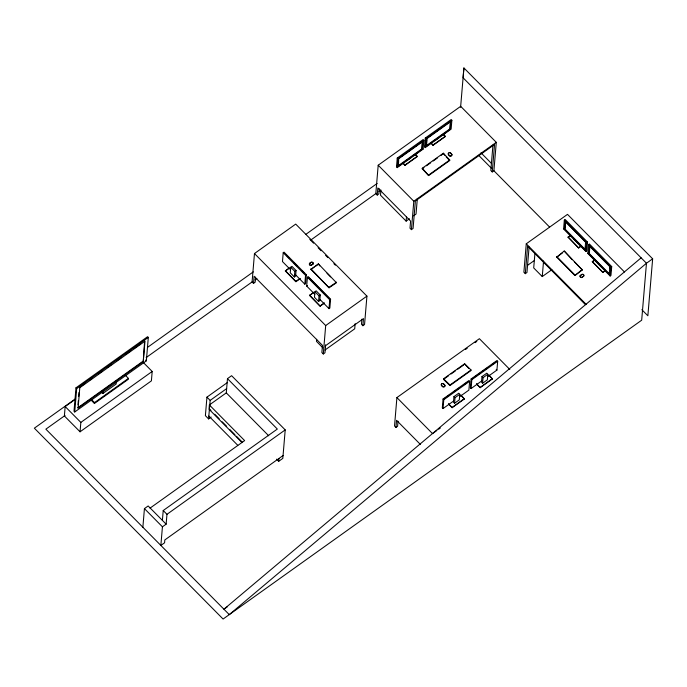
<?xml version="1.0" encoding="UTF-8"?>
<svg xmlns="http://www.w3.org/2000/svg" width="687" height="687" viewBox="0 0 687 687"><rect width="100%" height="100%" fill="white"/><g stroke="black" fill="none" stroke-linecap="round" stroke-linejoin="round"><path stroke-width="1.03" d="M75.613 399.095L65.171 406.549L64.38 415.953L80.053 431.797L151.398 380.864L152.188 371.461L143.231 362.41M75.982 387.82L74.007 411.255L74.72 411.977L146.348 360.838L148.315 337.411L147.611 336.69L75.982 387.82L76.695 388.541L74.72 411.977M77.974 404.755L78.318 400.667M78.661 396.571L79.005 392.483M79.795 387.726L78.078 408.19L143.248 361.654L144.966 341.199L79.795 387.726L79.434 387.365M80.053 431.797L80.843 422.402L65.171 406.549M125.584 375.514L128.435 378.391L128.357 379.258L94.428 403.484L94.505 402.616L91.654 399.731M116.343 381.903L116.163 384.016L102.973 393.436L103.153 391.324M143.248 361.654L144.614 340.838M142.87 527.247L144.433 508.612L148.152 505.967L166.142 524.164L162.433 526.809L160.861 545.444L164.579 542.79L164.811 539.948L283.061 455.533M162.39 520.368L163.223 510.527L277.333 429.057L227.483 378.64L231.605 375.695L285.208 429.899L282.821 458.384L278.699 461.321L276.56 459.165M166.142 524.164L166.967 514.314L163.223 510.527M227.569 382.419L206.942 397.146L205.387 415.652L208.599 418.898L211.175 417.052M227.483 378.64L226.289 392.878L209.38 404.952L209.02 409.22L242.022 442.6M208.599 418.898L209.432 408.928L210.935 410.448M209.526 407.863L210.153 400.384L206.942 397.146M361.894 319.18L361.474 324.264L362.899 325.707L364.548 324.53L366.927 296.123L295.711 224.099L254.473 253.546L252.086 281.953L253.512 283.387L255.16 282.211L255.581 277.127M253.512 283.387L254.104 276.268L322.478 345.415L321.877 352.534L323.302 353.977L324.951 352.792L325.552 345.673L363.492 318.588L362.899 325.707M295.127 274.371L304.796 284.152L305.621 283.568L306.368 274.723L284.04 252.146L283.216 252.73L282.469 261.575L290.661 269.854M300.056 278.75L295.925 281.687L285.354 270.996L289.502 267.724M290.713 267.243L290.249 272.816L294.362 276.973L295.599 276.088L296.063 270.523L291.949 266.367L290.713 267.243L294.826 271.408L294.362 276.973M278.699 461.321L278.931 458.478M295.925 281.687L285.38 270.669M304.796 284.152L305.543 275.315L283.216 252.73M314.878 294.345L306.685 286.058L307.433 277.222L308.257 276.629L330.584 299.206L329.837 308.051L329.013 308.643L320.082 299.609M309.7 263.464L311.125 262.176A1.4 1.194 4.8 0 1 312.903 263.98L311.477 265.259A1.374 1.168 4.8 0 1 309.7 263.464L311.099 262.46A1.4 1.194 4.8 0 1 312.817 262.769M310.902 269.407L318.356 263.825L336.467 282.761L329.064 287.776L310.902 269.407L314.191 267.183M311.477 265.259L311.503 264.976A1.374 1.168 4.8 0 1 309.725 263.173M324.264 303.233L320.142 306.179L309.571 295.487L313.719 292.215M314.929 291.735L314.457 297.299L318.57 301.464L319.807 300.58L320.279 295.006L316.166 290.85L314.929 291.735L319.043 295.891L318.57 301.464M319.756 265.86L318.356 263.825M316.647 339.309L316.475 341.37L322.881 347.854M320.142 306.179L309.597 295.152M323.302 353.977L325.69 325.561L254.473 253.546M329.064 287.776L310.953 268.84M325.286 346.918L325.458 344.848M329.013 308.643L329.76 299.798L307.433 277.222M355.153 323.654L354.715 328.815L325.02 350.009M492.965 145.043L490.827 170.488L492.253 171.93L493.901 170.754L496.289 142.346L460.676 106.33L378.193 165.215L375.806 193.622L377.232 195.065L378.88 193.889L379.31 188.805M377.232 195.065L377.833 187.946L410.594 221.077L409.993 228.196L411.419 229.638L413.067 228.453L415.377 200.973L494.554 144.45L492.253 171.93M380.924 190.033L380.495 195.194L406.137 221.128L409.435 218.767M397.249 158.053L396.511 166.889L397.223 167.611L423.08 149.148L423.819 140.311L423.106 139.59L397.249 158.053L397.962 158.766L397.223 167.611M398.159 164.897L398.4 162.003M399.078 158.499L422.608 141.702L421.964 149.423L398.434 166.22L398.726 158.139L402.213 155.648M415.171 154.094L417.284 156.576L405.038 165.327L402.925 162.836M406.137 221.128L406.481 216.998M509.806 369.46L479.389 338.7L396.906 397.584L394.527 425.992L395.944 427.434L397.601 426.258L398.022 421.174M411.419 229.638L413.806 201.231L378.193 165.215M395.944 427.434L396.545 420.315L420.375 444.412M417.335 198.577L416.03 214.061L413.557 215.83M421.964 149.423L422.17 142.303M422.256 168.804L422.307 168.229L443.338 153.218L449.719 159.985L449.676 160.552L428.645 175.571L422.256 168.804L423.939 167.602M425.296 138.027L424.549 146.872L425.262 147.593L451.119 129.13L451.866 120.285L451.153 119.572L425.296 138.027L426.009 138.748L425.262 147.593M426.284 143.909L426.61 140.045M450.655 121.676L450.002 129.405L426.472 146.202L427.125 138.482L450.655 121.676L450.294 121.316L445.064 125.051M428.645 175.571L422.307 168.229M443.218 134.068L445.331 136.558L433.076 145.3L430.972 142.81M444.712 155.288L443.338 153.218M450.002 129.405L450.294 121.316M448.474 154.704L448.499 154.42A1.374 1.168 4.8 0 1 450.56 152.943L451.745 154.455A1.4 1.194 4.8 0 1 449.684 155.923L448.474 154.704A1.374 1.168 4.8 0 1 448.997 153.021M449.684 155.923L448.499 154.42M451.745 154.455L450.56 152.943M460.591 107.318L463.914 67.961L652.65 258.819L647.867 315.78L641.856 309.7M441.449 385.476L441.466 385.192A1.4 1.194 4.8 0 1 443.527 383.715L444.721 385.227A1.374 1.168 4.8 0 1 442.66 386.695L441.449 385.476A1.4 1.194 4.8 0 1 442.024 383.87M442.66 386.695L441.466 385.192M443.519 379.379L443.57 378.803L464.601 363.792L471.033 369.984L470.99 370.559L449.951 385.57L443.519 379.379L448.568 375.772M443.527 383.715L444.721 385.227M459.405 396.88L468.886 390.113L469.633 381.268L468.92 380.546L443.063 399.01L442.316 407.846L443.029 408.567L453.377 401.182M443.029 408.567L443.776 399.731L443.063 399.01M449.951 385.57L450.002 385.003L471.033 369.984M460.857 395.016L464.386 398.949L452.14 407.692L448.611 403.767M453.952 396.622L453.48 402.187L454.554 403.269L459.311 399.868L459.783 394.295L458.71 393.222L453.952 396.622L455.017 397.696L454.554 403.269M464.601 363.792L468.843 368.49M487.452 376.854L496.933 370.087L497.68 361.25L496.967 360.529L471.11 378.984L470.363 387.829L471.076 388.55L482.283 380.546M471.076 388.55L471.814 379.705L471.11 378.984M488.904 374.999L492.433 378.923L480.187 387.674L476.649 383.741M481.991 376.596L481.527 382.17L482.592 383.243L487.358 379.842L487.83 374.278L486.757 373.196L481.991 376.596L483.064 377.678L482.592 383.243M624.483 271.983L567.505 214.361L526.268 243.808L523.88 272.215L525.306 273.658L526.955 272.473L529.093 247.028M525.306 273.658L527.607 246.169L585.461 304.676M534.924 253.477L533.705 267.93L542.258 276.569L551.859 269.716M542.258 276.569L543.554 261.086M556.728 257.17L564.225 251.013L582.336 269.948L574.89 275.53L556.728 257.17L562.524 252.825M563.606 228.926L564.345 220.089L565.169 219.496L587.497 242.073L586.758 250.918L585.934 251.511L563.606 228.926L564.431 228.342M584.972 249.931L564.654 229.389L565.307 221.661L585.616 242.21L584.972 249.931L585.625 246.745M585.384 249.639L565.066 229.089L565.719 221.369L577.758 233.546M564.225 251.013L572.168 259.669M581.15 246.212L578.677 247.981L568.097 237.281L570.605 235.186M574.89 275.53L582.387 269.381M578.677 247.981L568.132 236.955M580.309 275.667L581.734 274.379A1.374 1.168 4.8 0 1 583.521 276.183L582.095 277.471A1.4 1.194 4.8 0 1 580.309 275.667L581.717 274.671A1.374 1.168 4.8 0 1 582.327 274.491M582.095 277.471L582.121 277.187A1.4 1.194 4.8 0 1 580.335 275.384M585.934 251.511L586.672 242.666L564.345 220.089M587.814 253.417L588.561 244.572L589.386 243.988L611.713 266.565L610.966 275.41L610.142 275.994L587.814 253.417L588.639 252.825M609.189 274.422L588.871 253.872L589.515 246.152L609.833 266.693L609.189 274.422L609.601 274.122L589.283 253.58L589.927 245.86M605.367 270.695L602.894 272.464L592.314 261.773L594.822 259.677M602.894 272.464L592.34 261.446M610.082 268.334L610.245 266.401L609.833 266.693M610.142 275.994L610.889 267.149L588.561 244.572M463.914 67.961L463.072 77.786L646.467 263.241L641.684 320.194L223.086 619.039L34.35 428.181L75.347 398.907M641.126 257.84L223.928 609.214L227.414 606.724M406.567 152.54L411.796 148.804M415.283 146.314L418.769 143.832M426.764 138.121L431.127 135.004M435.481 131.895L440.711 128.16M397.962 158.766L423.819 140.311M426.009 138.748L451.866 120.285M76.695 388.541L148.315 337.411M81.178 386.12L85.523 383.02M89.86 379.92L92.47 378.056M98.55 373.719L102.028 371.238M107.241 367.511L111.586 364.411M116.807 360.684L121.152 357.583M125.498 354.483L130.71 350.765M134.188 348.283L140.268 343.938M421.603 149.062L398.074 165.859L398.434 166.22M449.65 129.044L426.12 145.842L426.472 146.202M406.962 160.509L411.719 157.108M435 140.492L439.766 137.091M147.739 347.227L253.288 271.88M305.621 234.516L377.146 183.455M405.064 164.992L417.31 156.25M433.102 144.974L445.356 136.232M65.059 415.472L45.874 429.16L229.269 614.616L646.467 263.241L652.65 258.819M146.151 357.583L252.524 281.636M255.135 279.772L256.878 278.527M310.936 239.935L376.33 193.253M378.949 191.381L380.692 190.136M77.717 407.829L142.896 361.293M94.505 402.616L128.435 378.391M426.464 165.799L430.672 162.793M433.196 160.998L437.404 157.993M440.762 155.588L443.287 153.785M285.354 270.996L288.652 268.643M80.843 422.402L152.188 371.461M428.688 174.996L449.719 159.985M294.826 271.408L296.063 270.523M311.503 264.976L312.903 263.98M295.96 281.361L300.082 278.415M305.543 275.315L306.368 274.723M413.806 201.231L496.289 142.346M306.685 286.058L307.51 285.474M309.571 295.487L312.868 293.126M319.043 295.891L320.279 295.006M320.168 305.852L324.298 302.907M329.76 299.798L330.584 299.206M210.153 400.384L226.65 388.61M325.69 325.561L366.927 296.123M150.024 508.14L244.632 440.599L209.38 404.952M166.967 514.314L285.208 429.899M527.547 265.354L534.452 260.433M568.097 237.281L570.579 235.521M578.703 247.655L581.176 245.886M586.672 242.666L587.497 242.073M465.485 349.503L467.22 348.257M475.052 342.667L476.795 341.43M592.314 261.773L594.787 260.004M582.121 277.187L583.521 276.183M451.093 373.968L455.301 370.963M457.825 369.168L463.708 364.96M602.92 272.138L605.393 270.369M610.889 267.149L611.713 266.565M444.18 398.735L449.41 395.008M453.763 391.891L458.993 388.164M463.356 385.046L467.71 381.938M473.094 378.09L480.934 372.491M482.678 371.246L487.907 367.519M492.27 364.411L495.756 361.92M443.776 399.731L469.633 381.268M471.814 379.705L497.68 361.25M455.017 397.696L459.783 394.295M483.064 377.678L487.83 374.278M452.166 407.365L464.421 398.623M480.213 387.339L492.459 378.597M436.863 430.5L432.518 433.6L396.906 397.584M438.598 429.255L440.333 428.018M315.84 266.067L318.304 264.392M329.116 287.209L336.51 282.194M443.57 378.803L450.002 385.003M590.683 246.616L592.185 248.136M598.205 254.224L600.464 256.509M604.981 261.077L607.986 264.117M573.439 238.698L577.552 242.855M597.656 263.181L601.769 267.346M481.003 152.823L491.42 163.369M478.659 155.339L491.488 168.306M493.747 170.599L549.574 227.053M574.349 261.867L582.336 269.948M443.192 134.394L445.331 136.558M556.779 256.595L574.942 274.963M430.938 143.145L433.076 145.3M526.268 243.808L586.243 304.453M422.368 148.435L423.08 149.148M415.146 154.42L417.284 156.576M402.9 163.162L405.038 165.327M496.22 369.366L496.933 370.087M488.869 375.325L492.433 378.923M476.623 384.067L480.187 387.674M309.828 239.385L313.59 243.181M318.098 247.741L321.104 250.781M325.604 255.341L327.862 257.616M333.873 263.696L335.376 265.216M461.544 396.064L464.386 398.949M327.021 273.211L330.653 276.887M448.577 404.093L452.14 407.692M286.505 255.246L289.51 258.286M294.027 262.855L297.042 265.895M302.306 271.219L303.809 272.748M309.21 278.209L329.528 298.751M226.289 392.878L268.703 435.773M214.688 414.235L219.187 418.787M222.184 421.818L226.684 426.369M229.681 429.409L234.937 434.716M236.44 436.236L242.434 442.299M208.831 416.047L237.771 445.305M145.635 360.117L146.348 360.838M101.908 392.354L102.973 393.436M90.873 399.877L94.428 403.484M144.433 508.612L162.433 526.809M446.129 156.791L449.676 160.552M450.268 153.064A1.374 1.168 4.8 0 1 450.535 153.227M451.771 154.171A1.4 1.194 4.8 0 1 449.71 155.64M444.738 384.943A1.374 1.168 4.8 0 1 442.677 386.412M312.997 262.992A1.4 1.194 4.8 0 1 312.886 264.263M582.98 274.585A1.374 1.168 4.8 0 1 583.495 276.466"/></g></svg>
